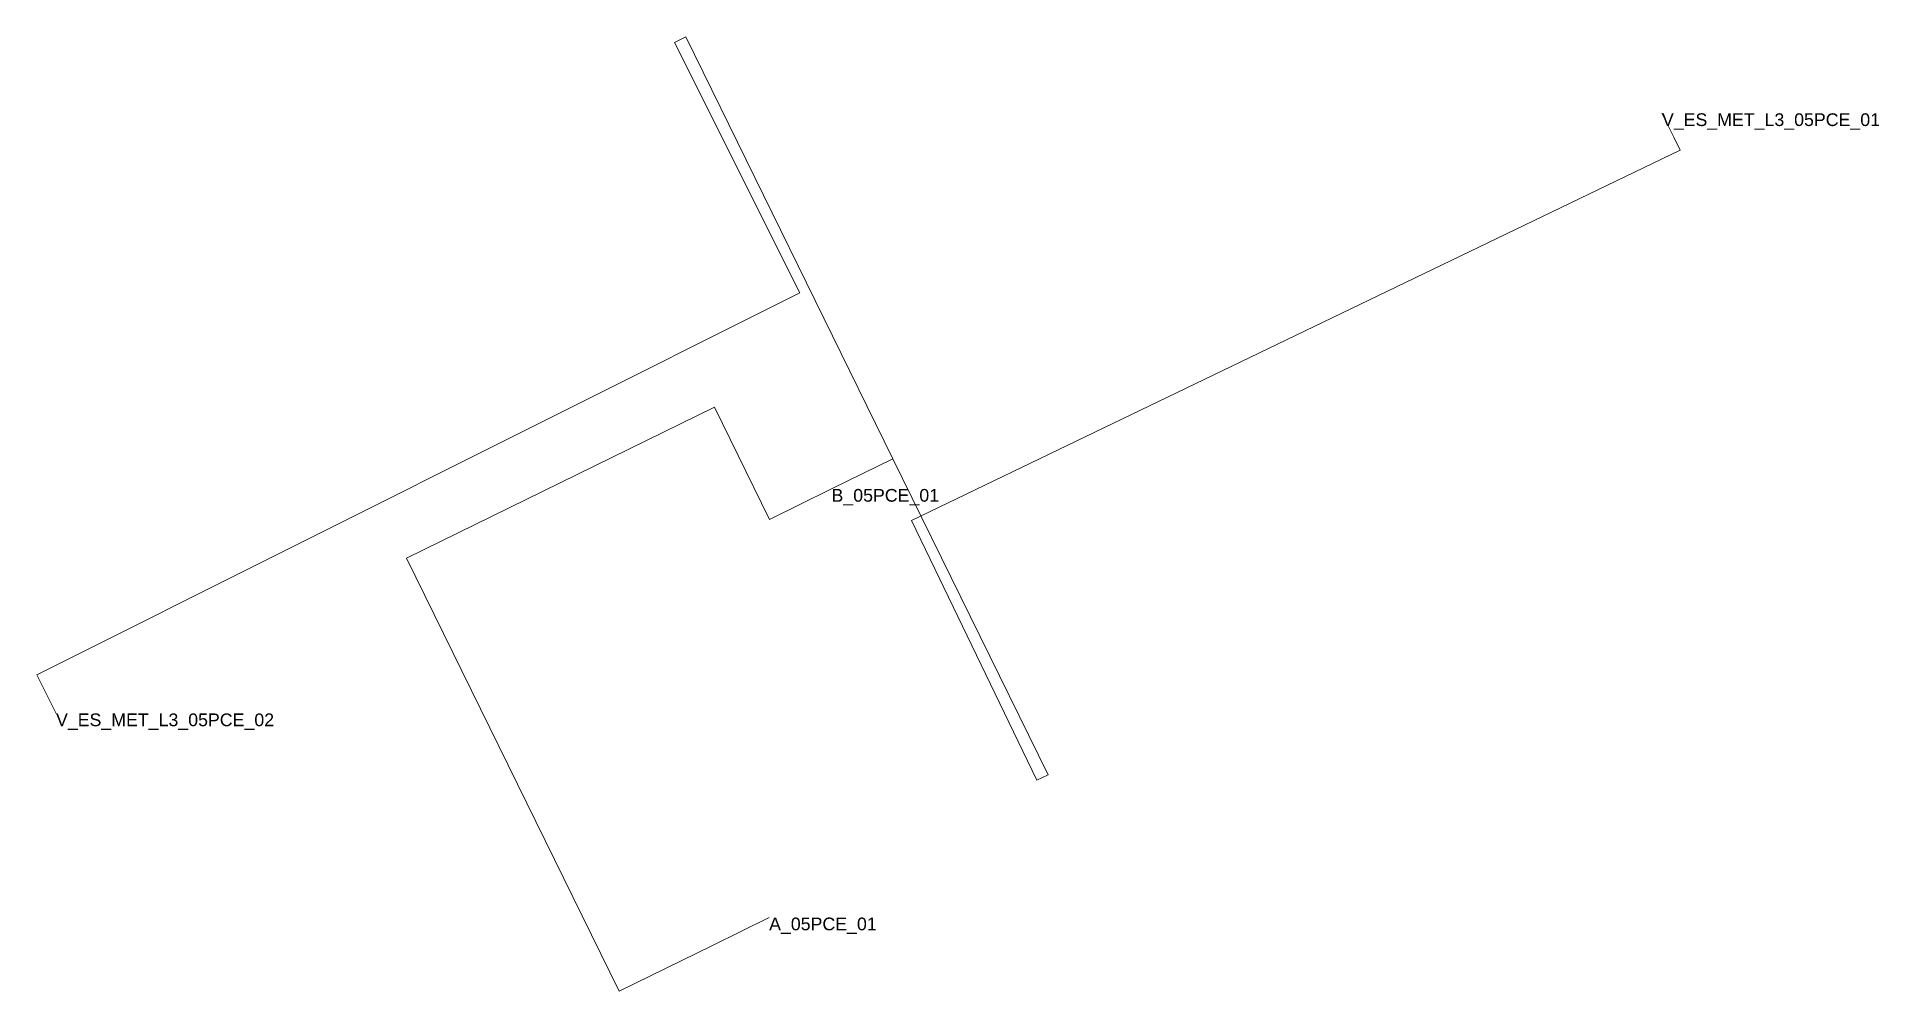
# Model space of a CAD drawing. Header units: metres. Extents: x 427715 to 427787.5, y 4581492.9 to 4581530.5.
import ezdxf
from ezdxf.enums import TextEntityAlignment as Align

# ---------------------------------------------------------------- set-up
doc = ezdxf.new("R2010")
doc.units = ezdxf.units.M
doc.header["$MEASUREMENT"] = 0
for name, color, linetype, lineweight, true_color in [('01_A_AccesTren_t', 40, 'Continuous', 0, 0xffd600), ('01_C_AccesExt_t', 251, 'Continuous', 0, 0x646464), ('01_I_Ascensor_l', 251, 'Continuous', 0, 0x646464), ('01_I_BarreraTarifaria_t', 251, 'Continuous', 0, 0x646464), ('01_I_Horitzontal_l', 251, 'Continuous', 0, 0x646464), ('01_I_Rampa_l', 251, 'Continuous', 0, 0x646464)]:
    doc.layers.add(name, color=color, linetype=linetype, lineweight=lineweight, true_color=true_color)
doc.styles.add('Style-Arial', font='arial.ttf')

msp = doc.modelspace()

# ---------------------------------------------------------------- linework, layer by layer
at = {"layer": '01_I_Ascensor_l'}
for p, q in [((427740.553962, 4581530.478663, -20), (427740.112386, 4581530.257605, -30)), ((427754.811803, 4581501.436603, -20), (427754.366287, 4581501.221815, -30)), ((427741.610596, 4581494.722136, -20), (427743.835607, 4581495.814621))]:
    msp.add_line(p, q, dxfattribs=at)
at = {"layer": '01_I_Horitzontal_l'}
for p, q in [((427748.707732, 4581513.870099, -20), (427740.553962, 4581530.478663, -20)), ((427746.290557, 4581512.683417, -20), (427748.707732, 4581513.870099, -20)), ((427748.707732, 4581513.870099, -20), (427754.811803, 4581501.436603, -20))]:
    msp.add_line(p, q, dxfattribs=at)
at = {"layer": '01_I_Horitzontal_l', "flags": 128}
for points, elevation in [([(427740.112386, 4581530.257605), (427745.048092, 4581520.398252), (427715.022616, 4581505.36715), (427715.322631, 4581504.767852)], -30), ([(427754.366287, 4581501.221815), (427749.440051, 4581511.43986), (427779.676125, 4581526.017018), (427779.427896, 4581526.531897)], -30), ([(427741.610596, 4581494.722136), (427737.937632, 4581492.91894), (427729.573073, 4581509.956866), (427741.681693, 4581515.901444), (427743.849812, 4581511.485163), (427746.290557, 4581512.683417)], -20)]:
    msp.add_lwpolyline(points, dxfattribs=dict(at, elevation=elevation))
at = {"layer": '01_I_Rampa_l'}
for p, q in [((427779.427896, 4581526.531897, -30), (427778.965426, 4581527.468224, -30)), ((427715.322631, 4581504.767852, -30), (427715.776324, 4581503.848073, -30))]:
    msp.add_line(p, q, dxfattribs=at)

# ---------------------------------------------------------------- texts
at = {"layer": '01_A_AccesTren_t', "style": 'Style-Arial'}
for s, p in [('V_ES_MET_L3_05PCE_01', (427778.965426, 4581527.468224, -30)), ('V_ES_MET_L3_05PCE_02', (427715.776324, 4581503.848073, -30))]:
    msp.add_text(s, height=0.5, dxfattribs=at).set_placement(p, align=Align.TOP_LEFT)
at = {"layer": '01_C_AccesExt_t', "insert": (427743.835607, 4581495.814621), "char_height": 0.5, "attachment_point": 1, "line_spacing_factor": 1.2, "style": 'Style-Arial'}
msp.add_mtext('A_05PCE_01', dxfattribs=at)
at = {"layer": '01_I_BarreraTarifaria_t', "insert": (427746.290557, 4581512.683417, -20), "char_height": 0.5, "attachment_point": 1, "line_spacing_factor": 1.2, "style": 'Style-Arial'}
msp.add_mtext('B_05PCE_01', dxfattribs=at)

doc.saveas('drawing.dxf')
